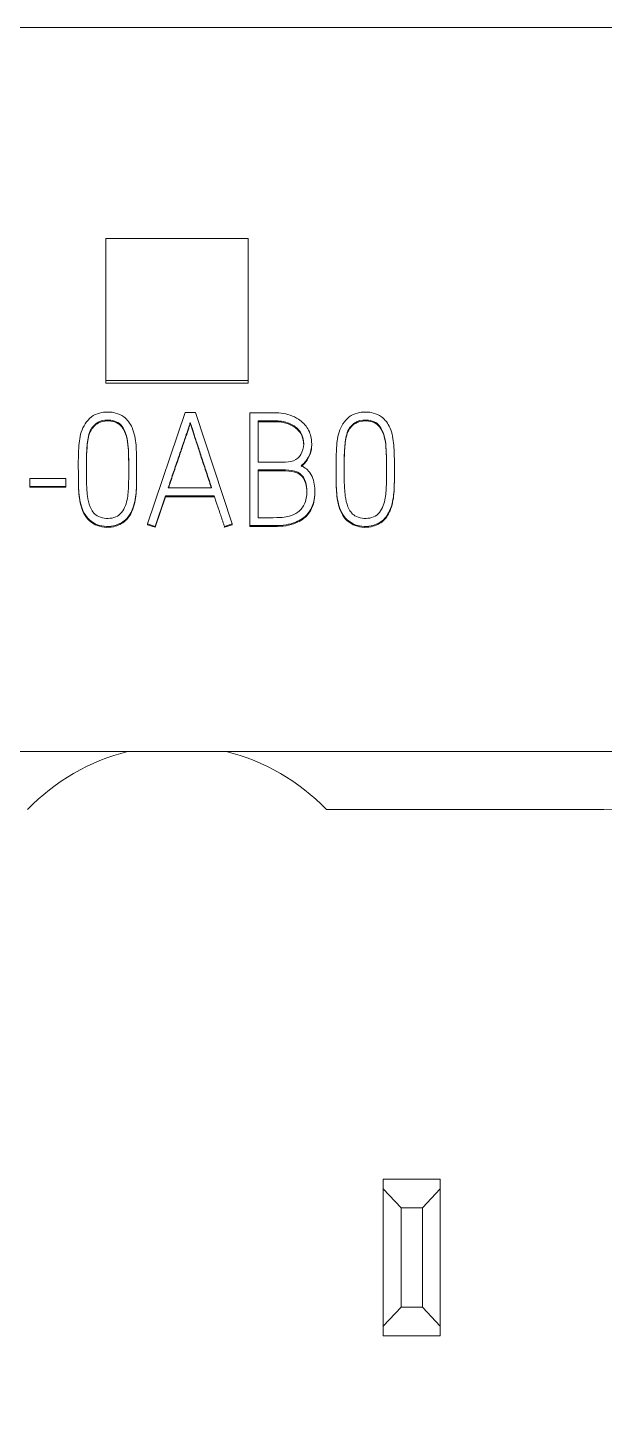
# Model space of a CAD drawing. Header units: millimetres. Extents: x 42151 to 59780, y 37376 to 44547.
# Drawn here: x 47980.33 to 47988.44, y 43298.85 to 43318.25 of the extents above; entities that cross this region are included whole.
import ezdxf

# ---------------------------------------------------------------- set-up
doc = ezdxf.new("R2010")
doc.units = ezdxf.units.MM
doc.set_wipeout_variables(frame=1)
doc.layers.add('000-PI-Oprema', color=30, linetype='Continuous', lineweight=5)
doc.layers.add('SI-ORMAR-Oprema', color=30, linetype='Continuous', lineweight=5)
doc.layers.add('004-PI-DIN Šina', color=3, linetype='Continuous')

# ---------------------------------------------------------------- blocks, each defined once
blk = doc.blocks.new('6ES7521-1BL00-0AB0')
blk.add_wipeout([(-17.4, 69.029), (17.4, 69.029), (17.4, -77.971), (-17.4, -77.971)]).dxf.layer = 'SI-ORMAR-Oprema'
blk.add_wipeout([(-17.4, 69.029), (17.4, 69.029), (17.4, -77.971), (-17.4, -77.971)]).dxf.layer = 'SI-ORMAR-Oprema'
at = {"layer": 'SI-ORMAR-Oprema'}
for p, q in [((12.4, 69.029), (-12.4, 69.029)), ((3, 66.064), (3, 64.065)), ((5, 66.064), (3, 66.064)), ((5, 64.065), (5, 66.064)), ((3, 64.065), (3, 64.027)), ((3, 64.065), (5, 64.065)), ((3, 64.027), (5, 64.027)), ((5, 64.065), (5, 64.027)), ((4.116, 63.614), (3.586, 62.049)), ((4.258, 63.614), (4.116, 63.614)), ((4.187, 63.473), (4.187, 63.46)), ((4.775, 62.049), (4.258, 63.614)), ((5.026, 62.024), (5.026, 63.609)), ((5.139, 63.497), (5.139, 62.916)), ((5.894, 63.161), (5.894, 63.182)), ((2.613, 62.875), (2.613, 62.863)), ((3.432, 62.832), (3.432, 62.844)), ((6.237, 62.875), (6.237, 62.863)), ((7.056, 62.832), (7.056, 62.844)), ((1.932, 62.687), (1.932, 62.575)), ((2.438, 62.687), (1.932, 62.687)), ((2.438, 62.575), (2.438, 62.687)), ((5.139, 62.806), (5.139, 62.134)), ((1.932, 62.575), (1.932, 62.562)), ((1.932, 62.575), (2.438, 62.575)), ((1.932, 62.562), (2.438, 62.562)), ((2.438, 62.575), (2.438, 62.562)), ((4.487, 62.555), (3.876, 62.555)), ((5.939, 62.489), (5.939, 62.502)), ((3.692, 62.013), (3.839, 62.443)), ((3.692, 62.001), (3.839, 62.43)), ((3.839, 62.443), (3.839, 62.43)), ((3.839, 62.443), (4.524, 62.443)), ((3.839, 62.43), (4.524, 62.43)), ((4.524, 62.443), (4.524, 62.43)), ((3.586, 62.049), (3.586, 62.036)), ((3.586, 62.049), (3.692, 62.013)), ((3.586, 62.036), (3.692, 62.001)), ((3.692, 62.013), (3.692, 62.001)), ((4.664, 62.008), (4.666, 62.001)), ((4.666, 62.013), (4.775, 62.049)), ((4.666, 62.001), (4.775, 62.036)), ((4.666, 62.013), (4.666, 62.001)), ((4.775, 62.049), (4.775, 62.036)), ((5.026, 62.024), (5.026, 62.012)), ((12.4, 58.845), (-12.4, 58.845)), ((10, 58.029), (6.1, 58.029)), ((6.9, 52.829), (7.7, 52.829)), ((6.9, 52.695), (6.9, 52.829)), ((7.7, 52.829), (7.7, 52.695)), ((6.9, 50.762), (6.9, 52.695)), ((7.15, 52.429), (6.9, 52.695)), ((7.7, 52.695), (7.45, 52.429)), ((7.7, 52.695), (7.7, 50.762)), ((7.45, 52.429), (7.15, 52.429)), ((7.15, 52.429), (7.15, 51.029)), ((7.45, 51.029), (7.45, 52.429)), ((6.9, 50.762), (7.15, 51.029)), ((7.15, 51.029), (7.45, 51.029)), ((7.45, 51.029), (7.7, 50.762)), ((6.9, 50.629), (6.9, 50.762)), ((7.7, 50.629), (6.9, 50.629)), ((7.7, 50.762), (7.7, 50.629))]:
    blk.add_line(p, q, dxfattribs=at)
for centre, radius, start, end in [((4, 56.029), 2.9, 103.753, 136.3972), ((4, 56.029), 2.9, 43.6028, 76.247), ((10, 55.029), 3, 0, 90)]:
    blk.add_arc(centre, radius, start, end, dxfattribs=at)
for points, knots in [([(2.943, 63.614), (2.901, 63.606), (2.777, 63.565), (2.643, 63.373), (2.61, 63.076), (2.614, 62.779), (2.614, 62.524), (2.643, 62.314), (2.704, 62.149), (2.885, 62.015), (3.088, 61.996), (3.291, 62.091), (3.401, 62.285), (3.433, 62.518), (3.432, 62.773), (3.433, 63.027), (3.421, 63.24), (3.369, 63.425), (3.277, 63.551), (3.117, 63.623), (3.007, 63.625), (2.943, 63.614)], [0, 0, 0, 0, 0.03125, 0.09375, 0.15625, 0.25, 0.3125, 0.34375, 0.40625, 0.4375, 0.5, 0.546875, 0.59375, 0.65625, 0.71875, 0.78125, 0.84375, 0.875, 0.921875, 0.953125, 1, 1, 1, 1]), ([(5.026, 63.609), (5.085, 63.61), (5.231, 63.607), (5.464, 63.62), (5.699, 63.548), (5.854, 63.393), (5.904, 63.213), (5.886, 63.051), (5.823, 62.936), (5.771, 62.888), (5.747, 62.87)], [0, 0, 0, 0, 0.121799, 0.300471, 0.478612, 0.608153, 0.736749, 0.853072, 0.938599, 1, 1, 1, 1]), ([(6.567, 63.614), (6.525, 63.606), (6.401, 63.565), (6.267, 63.373), (6.234, 63.076), (6.238, 62.779), (6.238, 62.524), (6.267, 62.314), (6.328, 62.149), (6.509, 62.015), (6.712, 61.996), (6.915, 62.091), (7.025, 62.285), (7.057, 62.518), (7.056, 62.773), (7.057, 63.027), (7.045, 63.24), (6.993, 63.425), (6.901, 63.551), (6.741, 63.623), (6.631, 63.625), (6.567, 63.614)], [0, 0, 0, 0, 0.03125, 0.09375, 0.15625, 0.25, 0.3125, 0.34375, 0.40625, 0.4375, 0.5, 0.546875, 0.59375, 0.65625, 0.71875, 0.78125, 0.84375, 0.875, 0.921875, 0.953125, 1, 1, 1, 1]), ([(3.169, 63.473), (3.139, 63.491), (3.051, 63.514), (2.905, 63.506), (2.763, 63.372), (2.737, 63.173), (2.724, 62.967), (2.727, 62.789), (2.727, 62.614), (2.736, 62.456), (2.769, 62.283), (2.853, 62.158), (3.013, 62.113), (3.205, 62.14), (3.306, 62.361), (3.322, 62.598), (3.322, 62.847), (3.32, 63.074), (3.305, 63.25), (3.261, 63.385), (3.199, 63.454), (3.169, 63.473)], [0, 0, 0, 0, 0.03125, 0.078125, 0.125, 0.1875, 0.25, 0.3125, 0.34375, 0.40625, 0.453125, 0.5, 0.53125, 0.59375, 0.65625, 0.71875, 0.8125, 0.875, 0.921875, 0.96875, 1, 1, 1, 1]), ([(3.169, 63.46), (3.139, 63.479), (3.051, 63.501), (2.905, 63.494), (2.763, 63.359), (2.737, 63.161), (2.727, 62.997), (2.726, 62.9), (2.726, 62.873)], [0, 0, 0, 0, 0.114194, 0.285486, 0.456777, 0.685166, 0.913555, 1, 1, 1, 1]), ([(3.322, 62.786), (3.322, 62.814), (3.321, 62.912), (3.32, 63.061), (3.305, 63.237), (3.261, 63.373), (3.199, 63.442), (3.169, 63.46)], [0, 0, 0, 0, 0.115044, 0.410029, 0.631268, 0.852507, 1, 1, 1, 1]), ([(3.876, 62.555), (3.887, 62.587), (3.909, 62.653), (3.942, 62.751), (3.976, 62.85), (4.009, 62.947), (4.041, 63.041), (4.071, 63.128), (4.099, 63.21), (4.124, 63.284), (4.146, 63.349), (4.164, 63.403), (4.177, 63.443), (4.184, 63.464), (4.187, 63.473)], [0, 0, 0, 0, 0.106118, 0.213594, 0.322428, 0.429305, 0.530911, 0.627246, 0.716632, 0.797389, 0.869519, 0.929228, 0.972722, 1, 1, 1, 1]), ([(3.881, 62.555), (3.89, 62.583), (3.911, 62.644), (3.942, 62.739), (3.976, 62.838), (4.009, 62.935), (4.041, 63.028), (4.071, 63.116), (4.099, 63.197), (4.124, 63.271), (4.146, 63.336), (4.164, 63.39), (4.177, 63.43), (4.184, 63.452), (4.187, 63.46)], [0, 0, 0, 0, 0.09357, 0.202554, 0.312916, 0.421294, 0.524326, 0.622014, 0.712654, 0.794544, 0.867687, 0.928234, 0.972339, 1, 1, 1, 1]), ([(4.187, 63.473), (4.19, 63.464), (4.197, 63.443), (4.21, 63.403), (4.227, 63.349), (4.248, 63.284), (4.272, 63.21), (4.299, 63.128), (4.327, 63.041), (4.358, 62.947), (4.39, 62.85), (4.423, 62.752), (4.455, 62.653), (4.476, 62.587), (4.487, 62.555)], [0, 0, 0, 0, 0.027336, 0.070868, 0.130595, 0.202708, 0.283396, 0.372662, 0.4689, 0.570509, 0.677489, 0.786433, 0.893936, 1, 1, 1, 1]), ([(4.187, 63.46), (4.19, 63.452), (4.197, 63.43), (4.21, 63.39), (4.227, 63.336), (4.248, 63.271), (4.272, 63.197), (4.299, 63.116), (4.327, 63.028), (4.358, 62.935), (4.39, 62.838), (4.423, 62.739), (4.454, 62.644), (4.473, 62.583), (4.482, 62.555)], [0, 0, 0, 0, 0.02772, 0.071862, 0.132428, 0.205553, 0.287375, 0.377893, 0.475483, 0.578518, 0.686999, 0.797473, 0.906485, 1, 1, 1, 1]), ([(5.139, 62.916), (5.187, 62.916), (5.273, 62.916), (5.402, 62.917), (5.532, 62.911), (5.676, 62.934), (5.774, 63.058), (5.79, 63.201), (5.746, 63.344), (5.631, 63.449), (5.457, 63.504), (5.289, 63.495), (5.179, 63.497), (5.139, 63.497)], [0, 0, 0, 0, 0.089881, 0.159215, 0.241238, 0.333496, 0.41712, 0.515535, 0.593949, 0.688978, 0.794399, 0.924872, 1, 1, 1, 1]), ([(5.781, 63.16), (5.781, 63.173), (5.778, 63.228), (5.746, 63.331), (5.631, 63.436), (5.457, 63.491), (5.289, 63.483), (5.179, 63.485), (5.139, 63.484)], [0, 0, 0, 0, 0.046506, 0.200835, 0.387866, 0.595348, 0.852137, 1, 1, 1, 1]), ([(6.793, 63.473), (6.763, 63.491), (6.675, 63.514), (6.529, 63.506), (6.387, 63.372), (6.361, 63.173), (6.348, 62.967), (6.351, 62.789), (6.351, 62.614), (6.36, 62.456), (6.393, 62.283), (6.477, 62.158), (6.637, 62.113), (6.829, 62.14), (6.93, 62.361), (6.946, 62.598), (6.946, 62.847), (6.944, 63.074), (6.928, 63.25), (6.885, 63.385), (6.823, 63.454), (6.793, 63.473)], [0, 0, 0, 0, 0.03125, 0.078125, 0.125, 0.1875, 0.25, 0.3125, 0.34375, 0.40625, 0.453125, 0.5, 0.53125, 0.59375, 0.65625, 0.71875, 0.8125, 0.875, 0.921875, 0.96875, 1, 1, 1, 1]), ([(6.793, 63.46), (6.763, 63.479), (6.675, 63.501), (6.529, 63.494), (6.387, 63.359), (6.361, 63.161), (6.351, 62.997), (6.35, 62.9), (6.35, 62.873)], [0, 0, 0, 0, 0.114194, 0.285486, 0.456777, 0.685166, 0.913555, 1, 1, 1, 1]), ([(6.945, 62.786), (6.945, 62.814), (6.945, 62.912), (6.944, 63.061), (6.928, 63.237), (6.885, 63.373), (6.823, 63.442), (6.793, 63.46)], [0, 0, 0, 0, 0.115044, 0.410029, 0.631268, 0.852507, 1, 1, 1, 1]), ([(5.894, 63.163), (5.894, 63.117), (5.881, 63.029), (5.823, 62.924), (5.771, 62.875), (5.747, 62.857)], [0, 0, 0, 0, 0.39415, 0.746816, 1, 1, 1, 1]), ([(2.613, 62.863), (2.613, 62.816), (2.614, 62.685), (2.614, 62.511), (2.643, 62.301), (2.704, 62.136), (2.885, 62.002), (3.088, 61.984), (3.291, 62.078), (3.401, 62.272), (3.433, 62.505), (3.432, 62.699), (3.432, 62.808), (3.432, 62.832)], [0, 0, 0, 0, 0.065476, 0.18556, 0.245602, 0.365686, 0.425728, 0.545812, 0.635875, 0.725938, 0.846022, 0.966106, 1, 1, 1, 1]), ([(5.747, 62.87), (5.801, 62.84), (5.899, 62.758), (5.946, 62.561), (5.933, 62.363), (5.854, 62.176), (5.694, 62.073), (5.529, 62.029), (5.369, 62.023), (5.2, 62.025), (5.084, 62.024), (5.026, 62.024)], [0, 0, 0, 0, 0.103943, 0.238103, 0.352261, 0.47238, 0.599265, 0.688206, 0.785795, 0.892897, 1, 1, 1, 1]), ([(6.237, 62.863), (6.237, 62.816), (6.238, 62.685), (6.238, 62.511), (6.267, 62.301), (6.328, 62.136), (6.509, 62.002), (6.712, 61.984), (6.915, 62.078), (7.025, 62.272), (7.057, 62.505), (7.056, 62.699), (7.056, 62.808), (7.056, 62.832)], [0, 0, 0, 0, 0.065476, 0.18556, 0.245602, 0.365686, 0.425728, 0.545812, 0.635875, 0.725938, 0.846022, 0.966106, 1, 1, 1, 1]), ([(5.139, 62.134), (5.178, 62.134), (5.282, 62.135), (5.423, 62.133), (5.575, 62.149), (5.71, 62.203), (5.819, 62.345), (5.831, 62.515), (5.809, 62.677), (5.696, 62.797), (5.519, 62.809), (5.334, 62.805), (5.204, 62.806), (5.139, 62.806)], [0, 0, 0, 0, 0.066156, 0.175169, 0.23737, 0.32413, 0.412445, 0.52466, 0.605148, 0.683631, 0.78156, 0.89078, 1, 1, 1, 1]), ([(5.825, 62.486), (5.825, 62.498), (5.823, 62.558), (5.809, 62.664), (5.696, 62.784), (5.519, 62.796), (5.334, 62.792), (5.204, 62.793), (5.139, 62.793)], [0, 0, 0, 0, 0.039686, 0.202294, 0.36085, 0.558693, 0.779347, 1, 1, 1, 1]), ([(5.939, 62.491), (5.939, 62.445), (5.927, 62.335), (5.854, 62.164), (5.694, 62.06), (5.529, 62.016), (5.369, 62.01), (5.2, 62.012), (5.084, 62.012), (5.026, 62.012)], [0, 0, 0, 0, 0.115677, 0.279669, 0.452899, 0.574324, 0.707557, 0.853779, 1, 1, 1, 1]), ([(4.524, 62.443), (4.53, 62.423), (4.543, 62.384), (4.561, 62.327), (4.578, 62.274), (4.595, 62.225), (4.61, 62.181), (4.625, 62.138), (4.639, 62.096), (4.654, 62.054), (4.662, 62.027), (4.666, 62.013)], [0, 0, 0, 0, 0.138948, 0.27018, 0.393699, 0.508312, 0.612826, 0.707241, 0.810993, 0.908573, 1, 1, 1, 1])]:
    blk.add_open_spline(points, degree=3, knots=knots, dxfattribs=at)
blk = doc.blocks.new('*U117')
at = {"layer": '004-PI-DIN Šina'}
for p, q in [((297.61, 69.85), (-241.3, 69.85)), ((297.61, 69.35), (-241.3, 69.35)), ((297.61, 57.85), (-241.3, 57.85)), ((297.61, 57.789), (-241.3, 57.789)), ((297.61, 52.625), (-241.3, 52.625))]:
    blk.add_line(p, q, dxfattribs=at)

msp = doc.modelspace()

# ---------------------------------------------------------------- block references
at = {"layer": '000-PI-Oprema'}
msp.add_blockref('*U117', (48098.326, 43246.632), dxfattribs=at)

# ---------------------------------------------------------------- next in the draw order: block references
at = {"layer": '000-PI-Oprema', "ltscale": 0.25}
msp.add_blockref('6ES7521-1BL00-0AB0', (47978.427, 43249.218), dxfattribs=at)

doc.saveas('drawing.dxf')
